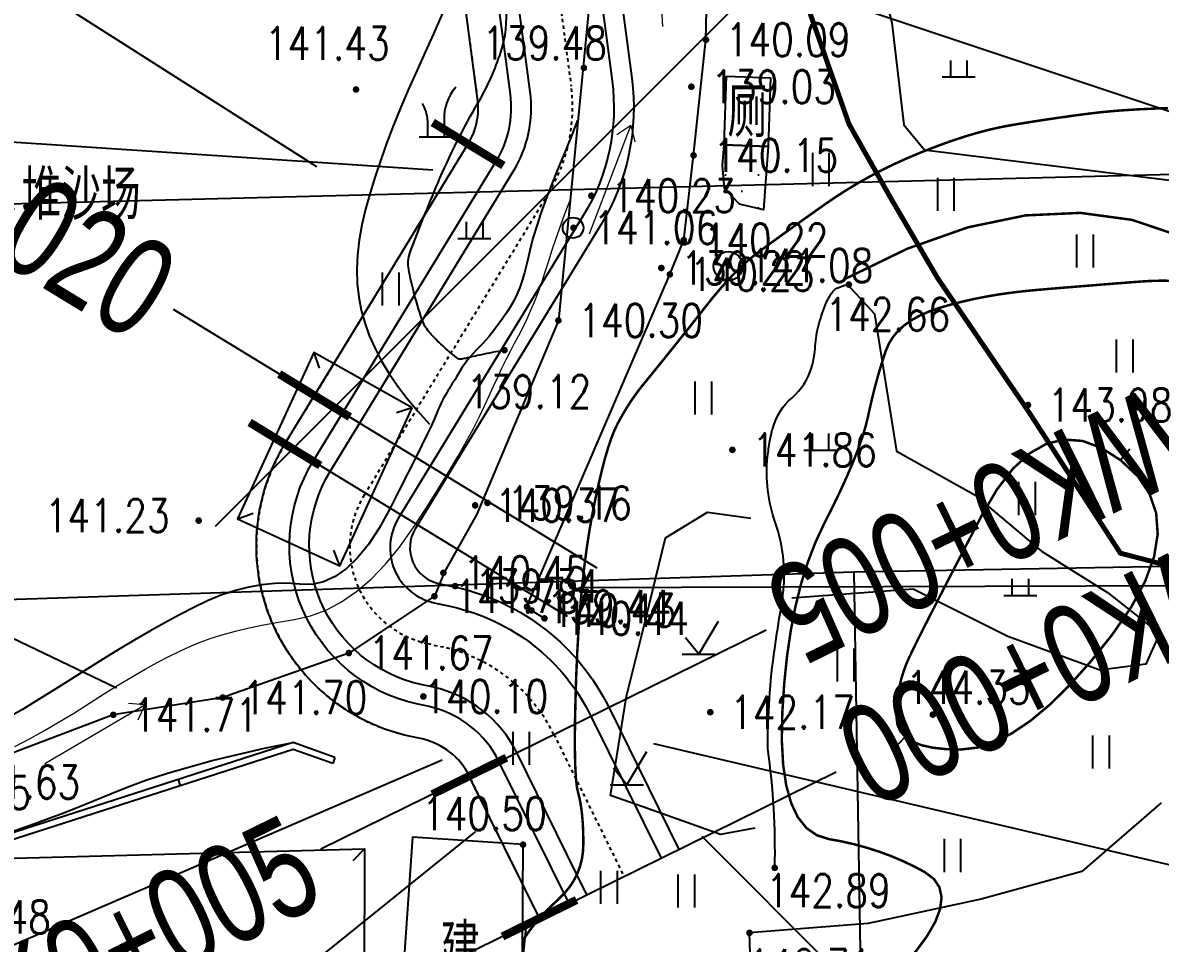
# Model space of a CAD drawing. Extents: x 529262 to 576451, y 2694391 to 2717535.
# Drawn here: x 566596.26 to 566630.64, y 2709390.83 to 2709418.67 of the extents above; entities that cross this region are included whole.
import ezdxf
from ezdxf.enums import TextEntityAlignment as Align
from ezdxf.xclip import XClip

# ---------------------------------------------------------------- set-up
doc = ezdxf.new("R2010")
doc.units = 0
doc.header["$XCLIPFRAME"] = 0
for name, pattern in [('CENTERX2', [101.6, 63.5, -12.7, 12.7, -12.7]), ('DASH', [0.35, 0.25, -0.1]), ('JIS_08_11', [12.8, 11, -0.6, 0.6, -0.6]), ('X3', [5, 4, -1])]:
    doc.linetypes.add(name, pattern=pattern)
for name, color, linetype in [('DGX', 8, 'Continuous'), ('DIM_COOR', 3, 'Continuous'), ('DLDW', 8, 'Continuous'), ('DLSS', 4, 'Continuous'), ('DMTZ', 8, 'Continuous'), ('GCD', 8, 'Continuous'), ('JMD', 8, 'Continuous'), ('PP-COM', 7, 'Continuous'), ('RD-中线', 40, 'Continuous'), ('RD-红线', 7, 'Continuous'), ('ROAD', 2, 'Continuous'), ('ROAD_DOTE', 1, 'CENTERX2'), ('ZBTZ', 8, 'Continuous'), ('ZJ', 7, 'Continuous'), ('总体标注', 7, 'Continuous'), ('桩号标注', 7, 'Continuous'), ('桩号标注_W', 7, 'Continuous'), ('道路中线', 90, 'Continuous')]:
    doc.layers.add(name, color=color, linetype=linetype)
doc.layers.add('SXSS', color=5, linetype='Continuous', lineweight=0)
doc.styles.add('HZ', font='rs.shx', dxfattribs={"width": 0.8, "bigfont": 'hztxt.shx'})
doc.styles.add('NCME', font='smsim.shx', dxfattribs={"width": 0.7, "bigfont": 'smfs.shx'})
doc.linetypes.add('10421', pattern='A,2,[150,AAA.SHX,S=0.5,R=0,X=0,Y=0.5],1e-11', length=2)
doc.linetypes.add('10422', pattern='A,0.75,[150,AAA.SHX,S=0.5,R=0,X=0,Y=0.5],1.5,[177,AAA.SHX,S=1,R=0,X=0,Y=0.4],0.75', length=3)
doc.linetypes.add('1161', pattern='A,0,[149,AAA.SHX,S=0.15,R=0,X=0,Y=0],-1.6', length=1.6)

# ---------------------------------------------------------------- blocks, each defined once
blk = doc.blocks.new('A$C19FD0107')
at = {"layer": 'RD-中线', "color": 8, "linetype": 'Continuous'}
blk.add_lwpolyline([(-3086.581, 14893.647), (-3108.229, 14899.635, 0.000046), (-3108.317, 14899.659), (-3236.522, 14935.098, 0.007364), (-3240.798, 14936.212), (-3481.528, 14995.181, 0.065736), (-3741.789, 15023.648), (-4056.288, 15016.622, -0.003768), (-4058.096, 15016.595), (-4121.61, 15016.134, 0.002785), (-4122.947, 15016.117), (-4376.617, 15011.447), (-4572.915, 15005.069)], format="xyb", dxfattribs=at)
at = {"layer": 'RD-中线', "color": 8, "linetype": 'Continuous', "flags": 128}
blk.add_lwpolyline([(-4376.617, 15011.447), (-4371.143, 14690.578)], dxfattribs=at)
for points in [[(-4490.734, 14139.438, 0), (-4490.29, 14139.417)], [(-3818.251, 14086.168, 0), (-3817.74, 14086.169)]]:
    blk.add_lwpolyline(points, format="xyb", dxfattribs=at)
at = {"layer": 'RD-红线', "color": 8, "linetype": 'Continuous', "flags": 128}
blk.add_lwpolyline([(-4139.401, 15027.816), (-4139.826, 15027.808), (-4344.8, 15024.035), (-4408.5, 15022.418), (-4537.848, 15018.215)], dxfattribs=at)
blk = doc.blocks.new('gc121')
at = {"color": 8}
for p, q in [((-0.5, -1), (-0.5, 1)), ((0.5, -1), (0.5, 1))]:
    blk.add_line(p, q, dxfattribs=at)
blk = doc.blocks.new('gc086')
at = {"color": 8}
for p, q in [((0, 0), (7, 0)), ((7, 0), (6.181, 0.574)), ((7, 0), (6.181, -0.574))]:
    blk.add_line(p, q, dxfattribs=at)
blk = doc.blocks.new('gc210')
at = {"color": 8}
for p, q in [((-0.5, 1), (-0.5, 0)), ((0.5, 1), (0.5, 0)), ((-1, 0), (1, 0))]:
    blk.add_line(p, q, dxfattribs=at)
for centre, radius, start, end in [((3.404, 1.106), 2.906, 139.33124, 182.08867), ((-2.938, 0.813), 2.446, 4.37429, 29.0242)]:
    blk.add_arc(centre, radius, start, end, dxfattribs=at)
blk = doc.blocks.new('gc119')
at = {"color": 8}
for p, q in [((-0.5, 1), (-0.5, 0)), ((0.5, 1), (0.5, 0)), ((-1, 0), (1, 0))]:
    blk.add_line(p, q, dxfattribs=at)
blk = doc.blocks.new('gc123')
at = {"color": 8}
for p, q in [((0, 0), (1.2, 2)), ((0, 0), (-0.8, 1)), ((-1, 0), (1, 0))]:
    blk.add_line(p, q, dxfattribs=at)
blk = doc.blocks.new('GC200')
at = {"linetype": 'Continuous', "const_width": 0.2, "flags": 128}
blk.add_lwpolyline([(-0.1, 0, 1), (0.1, 0, 1)], format="xyb", close=True, dxfattribs=at)

msp = doc.modelspace()

# ---------------------------------------------------------------- hatches: boundary and pattern name
at = {"layer": 'DLDW', "linetype": 'Continuous'}
h = msp.add_hatch(dxfattribs=at)
h.set_pattern_fill('1061', color=252, scale=0.5, style=0)
h.set_pattern_definition([(0, (114.99765, 2.56804), (0.5, 0.5), [0, -1]), (0, (115.49765, 3.06804), (0.5, 0.5), [0, -1])])
h.paths.add_polyline_path([(566618.79, 2709414.927), (566618.65, 2709413.008), (566617.923, 2709413.183), (566617.472, 2709413.657), (566617.414, 2709414.35), (566617.459, 2709414.971)])
at = {"layer": '总体标注'}
h = msp.add_hatch(dxfattribs=at)
h.set_pattern_fill('ANSI31', color=256, scale=25)
h.paths.add_polyline_path([(566616.784, 2709394.071), (566615.324, 2709396.872), (566613.106, 2709401.583), (566608.586, 2709402.584), (566619.164, 2709419.917), (566614.474, 2709420.049), (566616.522, 2709424.408), (566613.746, 2709426.435), (566616.64, 2709433.218), (566620.518, 2709435.603), (566630.82, 2709453.324), (566630.838, 2709458.936), (566635.913, 2709467.922), (566644.091, 2709486.873), (566647.184, 2709492.489), (566656.069, 2709509.841), (566661.049, 2709524.01), (566664.819, 2709532.158), (566666.738, 2709539.965), (566670.505, 2709543.161), (566666.623, 2709547.736), (566661.375, 2709543.284), (566659.131, 2709534.152), (566655.483, 2709526.27), (566650.543, 2709512.214), (566641.885, 2709495.304), (566638.696, 2709489.515), (566630.083, 2709470.816), (566624.843, 2709460.522), (566624.825, 2709454.95), (566616.089, 2709439.923), (566611.871, 2709437.329), (566606.355, 2709424.402), (566608.987, 2709422.481), (566605.148, 2709414.309), (566608.652, 2709414.21), (566599.09, 2709398.542), (566608.932, 2709396.362), (566609.947, 2709394.206), (566611.463, 2709391.298)])

# ---------------------------------------------------------------- linework, layer by layer
at = {"color": 8, "linetype": 'Continuous'}
for centre, radius in [((566612.893, 2709412.464), 0.312), ((566617.582, 2709411.305), 0.439)]:
    msp.add_circle(centre, radius, dxfattribs=at)
at = {"layer": 'DGX', "color": 252, "linetype": 'Continuous'}
for p, q in [((566629.463, 2709405.469, 144), (566629.723, 2709405.778, 144)), ((566622.907, 2709397.039, 144), (566622.626, 2709396.745, 144))]:
    msp.add_line(p, q, dxfattribs=at)
at = {"layer": 'DGX', "color": 252, "linetype": 'Continuous', "const_width": 0.075, "elevation": 141}
msp.add_lwpolyline([(566614.998, 2709407.704), (566615.263, 2709408.03), (566615.521, 2709408.348), (566615.771, 2709408.659), (566616.015, 2709408.962), (566616.25, 2709409.257), (566616.479, 2709409.545), (566616.7, 2709409.826), (566616.914, 2709410.099), (566617.122, 2709410.36), (566617.327, 2709410.603), (566617.527, 2709410.83), (566617.724, 2709411.04), (566617.916, 2709411.233), (566618.105, 2709411.408), (566618.29, 2709411.567), (566618.47, 2709411.708), (566618.659, 2709411.848), (566618.865, 2709411.999), (566619.091, 2709412.163), (566619.335, 2709412.339), (566619.598, 2709412.528), (566619.879, 2709412.729), (566620.179, 2709412.942), (566620.498, 2709413.168), (566620.83, 2709413.395), (566621.169, 2709413.613), (566621.516, 2709413.822), (566621.871, 2709414.021), (566622.234, 2709414.212), (566622.604, 2709414.393), (566622.981, 2709414.564), (566623.367, 2709414.727), (566623.75, 2709414.878), (566624.12, 2709415.016), (566624.477, 2709415.14), (566624.821, 2709415.25), (566625.153, 2709415.347), (566625.472, 2709415.43), (566625.777, 2709415.5), (566626.07, 2709415.556), (566626.359, 2709415.605), (566626.652, 2709415.653), (566626.948, 2709415.7), (566627.249, 2709415.746), (566627.554, 2709415.79), (566627.863, 2709415.834), (566628.176, 2709415.877), (566628.493, 2709415.918), (566628.825, 2709415.957), (566629.184, 2709415.992), (566629.569, 2709416.021), (566629.98, 2709416.047), (566630.417, 2709416.067), (566630.881, 2709416.083)], dxfattribs=at)
at = {"layer": 'DGX', "color": 252, "linetype": 'Continuous', "const_width": 0.075, "flags": 128}
for points in [[(566621.077, 2709410.9), (566622.999, 2709411.833), (566624.831, 2709412.479), (566626.574, 2709412.84), (566628.226, 2709412.916), (566629.788, 2709412.705), (566631.26, 2709412.209), (566632.643, 2709411.427), (566633.935, 2709410.36)], [(566623.22, 2709390.539), (566623.583, 2709391.029), (566623.84, 2709391.472), (566623.99, 2709391.868), (566624.033, 2709392.217), (566623.97, 2709392.519), (566623.8, 2709392.774), (566623.523, 2709392.982), (566623.19, 2709393.159), (566622.848, 2709393.322), (566622.498, 2709393.469), (566622.14, 2709393.601), (566621.774, 2709393.718), (566621.399, 2709393.821), (566621.017, 2709393.908), (566620.626, 2709393.98), (566620.259, 2709394.097), (566619.946, 2709394.317), (566619.688, 2709394.641), (566619.485, 2709395.069), (566619.337, 2709395.6), (566619.243, 2709396.235), (566619.203, 2709396.973), (566619.219, 2709397.815), (566619.276, 2709398.686), (566619.361, 2709399.512), (566619.476, 2709400.292), (566619.619, 2709401.027), (566619.791, 2709401.716), (566619.992, 2709402.36), (566620.222, 2709402.958), (566620.48, 2709403.511), (566620.739, 2709404.025), (566620.972, 2709404.508), (566621.178, 2709404.96), (566621.357, 2709405.381), (566621.51, 2709405.771), (566621.636, 2709406.129), (566621.735, 2709406.456), (566621.808, 2709406.752), (566621.868, 2709407.028), (566621.93, 2709407.297), (566621.995, 2709407.559), (566622.062, 2709407.813), (566622.131, 2709408.059), (566622.202, 2709408.298), (566622.275, 2709408.53), (566622.35, 2709408.754), (566622.442, 2709408.967), (566622.566, 2709409.165), (566622.721, 2709409.349), (566622.907, 2709409.517), (566623.124, 2709409.671), (566623.373, 2709409.809), (566623.654, 2709409.933), (566623.966, 2709410.042), (566624.299, 2709410.139), (566624.643, 2709410.228), (566624.998, 2709410.309), (566625.365, 2709410.381), (566625.742, 2709410.446), (566626.131, 2709410.501), (566626.531, 2709410.549), (566626.942, 2709410.588), (566627.354, 2709410.623), (566627.757, 2709410.657), (566628.152, 2709410.689), (566628.537, 2709410.72), (566628.913, 2709410.751), (566629.281, 2709410.78), (566629.64, 2709410.808), (566629.99, 2709410.835), (566630.326, 2709410.856), (566630.646, 2709410.865), (566630.949, 2709410.863)]]:
    msp.add_lwpolyline(points, dxfattribs=at)
at = {"layer": 'DGX', "color": 252, "linetype": 'Continuous', "const_width": 0.075}
msp.add_lwpolyline([(566611.363, 2709390.891), (566611.461, 2709391.045), (566611.571, 2709391.201), (566611.692, 2709391.359), (566611.824, 2709391.519), (566611.968, 2709391.68), (566612.123, 2709391.844), (566612.29, 2709392.009), (566612.468, 2709392.176), (566612.64, 2709392.349), (566612.79, 2709392.532), (566612.916, 2709392.726), (566613.02, 2709392.929), (566613.1, 2709393.142), (566613.158, 2709393.365), (566613.192, 2709393.599), (566613.204, 2709393.842), (566613.201, 2709394.083), (566613.194, 2709394.311), (566613.182, 2709394.525), (566613.164, 2709394.725), (566613.142, 2709394.911), (566613.114, 2709395.083), (566613.081, 2709395.242), (566613.044, 2709395.386), (566613.008, 2709395.562), (566612.98, 2709395.811), (566612.961, 2709396.135), (566612.95, 2709396.534), (566612.947, 2709397.007), (566612.952, 2709397.555), (566612.966, 2709398.178), (566612.987, 2709398.874), (566613.018, 2709399.594), (566613.057, 2709400.285), (566613.105, 2709400.948), (566613.163, 2709401.582), (566613.229, 2709402.187), (566613.304, 2709402.763), (566613.388, 2709403.311), (566613.481, 2709403.83), (566613.578, 2709404.313), (566613.675, 2709404.755), (566613.77, 2709405.155), (566613.864, 2709405.514), (566613.958, 2709405.831), (566614.051, 2709406.106), (566614.143, 2709406.339), (566614.234, 2709406.53), (566614.325, 2709406.698), (566614.417, 2709406.859), (566614.511, 2709407.015), (566614.606, 2709407.165), (566614.702, 2709407.309), (566614.799, 2709407.446), (566614.898, 2709407.578), (566614.998, 2709407.704)], dxfattribs=at)
at = {"layer": 'DGX', "color": 252, "linetype": 'Continuous', "const_width": 0.075, "flags": 128}
msp.add_lwpolyline([(566623.047, 2709399.46), (566622.959, 2709399.256), (566622.883, 2709399.047), (566622.818, 2709398.831), (566622.765, 2709398.61), (566622.724, 2709398.382), (566622.694, 2709398.149), (566622.676, 2709397.91), (566622.67, 2709397.666), (566622.7, 2709397.434), (566622.79, 2709397.233), (566622.941, 2709397.064), (566623.153, 2709396.926), (566623.426, 2709396.819), (566623.76, 2709396.744), (566624.154, 2709396.7), (566624.61, 2709396.688), (566625.106, 2709396.744), (566625.624, 2709396.909), (566626.163, 2709397.181), (566626.724, 2709397.56), (566627.307, 2709398.047), (566627.911, 2709398.642), (566628.537, 2709399.344), (566629.185, 2709400.154), (566629.765, 2709400.992), (566630.188, 2709401.779), (566630.456, 2709402.516), (566630.566, 2709403.201), (566630.52, 2709403.837), (566630.318, 2709404.421), (566629.96, 2709404.955), (566629.444, 2709405.438), (566628.86, 2709405.812), (566628.292, 2709406.02), (566627.742, 2709406.061), (566627.208, 2709405.935), (566626.692, 2709405.643), (566626.193, 2709405.184), (566625.711, 2709404.558), (566625.247, 2709403.766), (566624.813, 2709402.933), (566624.425, 2709402.184), (566624.082, 2709401.519), (566623.785, 2709400.939), (566623.532, 2709400.443), (566623.325, 2709400.031), (566623.164, 2709399.703)], close=True, dxfattribs=at)
at = {"layer": 'DIM_COOR', "color": 3}
for p, q in [((566605.148, 2709414.309), (566587.753, 2709425.381)), ((566619.164, 2709419.917), (566640.587, 2709412.753)), ((566608.652, 2709414.21), (566592.49, 2709415.278)), ((566599.09, 2709398.542), (566582.698, 2709406.407)), ((566613.106, 2709401.583), (566649.859, 2709401.703)), ((566615.324, 2709396.872), (566633.06, 2709392.697)), ((566608.932, 2709396.362), (566586.166, 2709386.554)), ((566609.947, 2709394.206), (566588.349, 2709376.819)), ((566616.784, 2709394.071), (566630.456, 2709380.379)), ((566611.463, 2709391.298), (566609.129, 2709368.164))]:
    msp.add_line(p, q, dxfattribs=at)
at = {"layer": 'DLDW', "color": 252, "linetype": 'Continuous', "flags": 128}
for points, elevation in [([(566617.528, 2709417.047), (566618.859, 2709417), (566618.79, 2709414.927), (566617.459, 2709414.971)], 140.299), ([(566618.79, 2709414.927), (566618.65, 2709413.008), (566617.923, 2709413.183), (566617.472, 2709413.657), (566617.414, 2709414.35), (566617.459, 2709414.971)], 140.278)]:
    msp.add_lwpolyline(points, close=True, dxfattribs=dict(at, elevation=elevation))
at = {"layer": 'DLSS', "color": 8, "linetype": 'X3', "const_width": 0.15, "flags": 128}
msp.add_lwpolyline([(566631.142, 2709402.181), (566629.437, 2709402.626), (566626.644, 2709406.935), (566623.911, 2709410.946), (566622.515, 2709413.33), (566621.236, 2709415.597), (566620.072, 2709418.911), (566619.603, 2709421.36)], dxfattribs=at)
at = {"layer": 'DMTZ', "linetype": '10422', "flags": 128}
for points in [[(566668.597, 2709547.876), (566667.649, 2709546.52), (566664.468, 2709541.377), (566660.01, 2709531.779), (566659.753, 2709530.857), (566652.866, 2709511.108), (566639.242, 2709484.265), (566635.018, 2709475.876), (566630.239, 2709465.501), (566629.123, 2709461.784), (566624.811, 2709449.241), (566617.624, 2709434.575), (566613.966, 2709425.223), (566612.451, 2709409.662), (566609.985, 2709403.802), (566609.009, 2709402.058), (566608.702, 2709401.323), (566606.115, 2709399.606), (566602.302, 2709398.26), (566598.994, 2709397.737), (566593.621, 2709395.701), (566592.141, 2709395.386), (566589.934, 2709394.954), (566589.028, 2709394.628)], [(566590.969, 2709392.684), (566591.178, 2709392.672), (566591.368, 2709392.662), (566591.539, 2709392.655), (566591.69, 2709392.649), (566591.822, 2709392.646), (566591.935, 2709392.644), (566592.029, 2709392.645), (566592.103, 2709392.648), (566592.168, 2709392.654), (566592.232, 2709392.664), (566592.296, 2709392.68), (566592.36, 2709392.7), (566592.423, 2709392.725), (566592.487, 2709392.754), (566592.55, 2709392.788), (566592.613, 2709392.826), (566592.675, 2709392.868), (566592.737, 2709392.911), (566592.798, 2709392.956), (566592.859, 2709393.002), (566592.92, 2709393.049), (566592.979, 2709393.098), (566593.039, 2709393.149), (566593.097, 2709393.201), (566593.18, 2709393.259), (566593.311, 2709393.327), (566593.491, 2709393.405), (566593.718, 2709393.494), (566593.994, 2709393.592), (566594.319, 2709393.701), (566594.692, 2709393.821), (566595.113, 2709393.95), (566595.562, 2709394.09), (566596.017, 2709394.239), (566596.479, 2709394.399), (566596.947, 2709394.568), (566597.423, 2709394.747), (566597.904, 2709394.935), (566598.392, 2709395.134), (566598.887, 2709395.342), (566599.41, 2709395.553), (566599.981, 2709395.76), (566600.601, 2709395.962), (566601.27, 2709396.159), (566601.987, 2709396.352), (566602.754, 2709396.541), (566603.569, 2709396.725), (566604.433, 2709396.905)]]:
    msp.add_lwpolyline(points, dxfattribs=at)
at = {"layer": 'DMTZ', "linetype": '10421', "flags": 128}
for points in [[(566596.559, 2709436.672), (566596.563, 2709436.683), (566596.768, 2709437.213), (566596.95, 2709437.662), (566597.11, 2709438.029), (566597.254, 2709438.342), (566597.388, 2709438.629), (566597.511, 2709438.89), (566597.624, 2709439.124), (566597.726, 2709439.332), (566597.818, 2709439.513), (566597.899, 2709439.668), (566597.97, 2709439.796), (566598.044, 2709439.904), (566598.134, 2709439.999), (566598.241, 2709440.081), (566598.363, 2709440.149), (566598.502, 2709440.203), (566598.658, 2709440.244), (566598.829, 2709440.272), (566599.017, 2709440.286), (566599.222, 2709440.28), (566599.442, 2709440.247), (566599.68, 2709440.188), (566599.933, 2709440.102), (566600.204, 2709439.989), (566600.491, 2709439.849), (566600.794, 2709439.683), (566601.114, 2709439.49), (566601.444, 2709439.277), (566601.778, 2709439.053), (566602.115, 2709438.817), (566602.457, 2709438.569), (566602.803, 2709438.31), (566603.153, 2709438.039), (566603.506, 2709437.755), (566603.864, 2709437.461), (566604.213, 2709437.168), (566604.541, 2709436.893), (566604.849, 2709436.634), (566605.136, 2709436.392), (566605.402, 2709436.167), (566605.647, 2709435.959), (566605.871, 2709435.768), (566606.075, 2709435.593), (566606.267, 2709435.422), (566606.458, 2709435.24), (566606.647, 2709435.047), (566606.834, 2709434.843), (566607.02, 2709434.629), (566607.204, 2709434.405), (566607.386, 2709434.169), (566607.567, 2709433.923), (566607.742, 2709433.664), (566607.909, 2709433.391), (566608.067, 2709433.102), (566608.216, 2709432.798), (566608.357, 2709432.48), (566608.489, 2709432.147), (566608.612, 2709431.798), (566608.727, 2709431.435), (566608.843, 2709431.059), (566608.971, 2709430.672), (566609.11, 2709430.275), (566609.261, 2709429.866), (566609.424, 2709429.447), (566609.598, 2709429.016), (566609.784, 2709428.575), (566609.982, 2709428.123), (566610.175, 2709427.685), (566610.347, 2709427.287), (566610.497, 2709426.929), (566610.627, 2709426.611), (566610.735, 2709426.332), (566610.822, 2709426.093), (566610.888, 2709425.894), (566610.933, 2709425.735), (566610.963, 2709425.593), (566610.985, 2709425.444), (566610.999, 2709425.289), (566611.006, 2709425.128), (566611.004, 2709424.96), (566610.995, 2709424.786), (566610.978, 2709424.606), (566610.953, 2709424.42), (566610.913, 2709424.209), (566610.851, 2709423.957), (566610.768, 2709423.663), (566610.662, 2709423.327), (566610.535, 2709422.949), (566610.386, 2709422.529), (566610.215, 2709422.068), (566610.022, 2709421.564), (566609.815, 2709421.037), (566609.601, 2709420.506), (566609.38, 2709419.969), (566609.152, 2709419.428), (566608.917, 2709418.882), (566608.675, 2709418.331), (566608.426, 2709417.775), (566608.17, 2709417.214), (566607.919, 2709416.656), (566607.684, 2709416.108), (566607.466, 2709415.57), (566607.264, 2709415.041), (566607.079, 2709414.523), (566606.91, 2709414.015), (566606.758, 2709413.517), (566606.622, 2709413.029), (566606.509, 2709412.553), (566606.428, 2709412.09), (566606.378, 2709411.64), (566606.359, 2709411.203), (566606.371, 2709410.78), (566606.414, 2709410.369), (566606.489, 2709409.972), (566606.594, 2709409.588), (566606.731, 2709409.21), (566606.898, 2709408.83), (566607.097, 2709408.45), (566607.326, 2709408.068), (566607.586, 2709407.685), (566607.877, 2709407.301), (566608.199, 2709406.916), (566608.552, 2709406.529)], [(566613.024, 2709415.724), (566612.868, 2709415.295), (566612.654, 2709414.768), (566612.437, 2709414.25), (566612.243, 2709413.767), (566612.07, 2709413.319), (566611.92, 2709412.905), (566611.793, 2709412.526), (566611.687, 2709412.182), (566611.604, 2709411.872), (566611.543, 2709411.597), (566611.49, 2709411.345), (566611.428, 2709411.104), (566611.358, 2709410.875), (566611.28, 2709410.656), (566611.193, 2709410.449), (566611.098, 2709410.253), (566610.996, 2709410.068), (566610.884, 2709409.895), (566610.771, 2709409.732), (566610.659, 2709409.578), (566610.551, 2709409.433), (566610.445, 2709409.297), (566610.342, 2709409.171), (566610.241, 2709409.054), (566610.143, 2709408.946), (566610.048, 2709408.848), (566609.957, 2709408.755), (566609.871, 2709408.662), (566609.791, 2709408.571), (566609.716, 2709408.48), (566609.647, 2709408.391), (566609.583, 2709408.302), (566609.524, 2709408.214), (566609.471, 2709408.127), (566609.421, 2709408.042), (566609.372, 2709407.96), (566609.324, 2709407.881), (566609.278, 2709407.805), (566609.233, 2709407.732), (566609.189, 2709407.662), (566609.146, 2709407.595), (566609.105, 2709407.531), (566609.064, 2709407.465), (566609.022, 2709407.393), (566608.98, 2709407.316), (566608.938, 2709407.232), (566608.896, 2709407.143), (566608.853, 2709407.047), (566608.81, 2709406.945), (566608.766, 2709406.837), (566608.705, 2709406.695), (566608.611, 2709406.491), (566608.484, 2709406.224), (566608.323, 2709405.894), (566608.129, 2709405.501), (566607.902, 2709405.047), (566607.641, 2709404.529), (566607.347, 2709403.949), (566607.032, 2709403.379), (566606.71, 2709402.891), (566606.381, 2709402.485), (566606.045, 2709402.161), (566605.701, 2709401.919), (566605.351, 2709401.759), (566604.993, 2709401.681), (566604.628, 2709401.686), (566604.256, 2709401.715), (566603.876, 2709401.71), (566603.488, 2709401.673), (566603.092, 2709401.602), (566602.689, 2709401.498), (566602.278, 2709401.361), (566601.859, 2709401.19), (566601.433, 2709400.987), (566600.998, 2709400.76), (566600.555, 2709400.521), (566600.104, 2709400.268), (566599.644, 2709400.004), (566599.177, 2709399.726), (566598.7, 2709399.435), (566598.216, 2709399.132), (566597.723, 2709398.816), (566597.228, 2709398.5), (566596.738, 2709398.196), (566596.251, 2709397.903), (566595.77, 2709397.623), (566595.292, 2709397.354), (566594.819, 2709397.098), (566594.351, 2709396.854), (566593.886, 2709396.621), (566593.443, 2709396.405), (566593.036, 2709396.208), (566592.667, 2709396.031), (566592.335, 2709395.875), (566592.039, 2709395.738), (566591.781, 2709395.621), (566591.561, 2709395.525), (566591.377, 2709395.448), (566591.208, 2709395.367), (566591.032, 2709395.258), (566590.849, 2709395.121), (566590.658, 2709394.955), (566590.46, 2709394.762), (566590.255, 2709394.54), (566590.042, 2709394.291), (566589.823, 2709394.013)], [(566618.944, 2709365.782), (566618.592, 2709371.34), (566619.928, 2709379.413), (566618.577, 2709380.079), (566618.225, 2709391.145)]]:
    msp.add_lwpolyline(points, dxfattribs=at)
at = {"layer": 'DMTZ', "linetype": '10422', "elevation": 24.551, "flags": 128}
msp.add_lwpolyline([(566612.028, 2709400.653), (566611.636, 2709400.893), (566611.5, 2709401.008), (566615.819, 2709411.054), (566616.239, 2709412.093), (566616.535, 2709414.654), (566616.91, 2709418.151), (566616.973, 2709421.237), (566616.622, 2709424.204)], dxfattribs=at)
at = {"layer": 'DMTZ', "linetype": '10421', "flags": 128}
msp.add_lwpolyline([(566618.991, 2709393.11, 0.042397), (566618.777, 2709396.705, -0.035046), (566618.988, 2709399.74, -0.008004), (566619.179, 2709400.955, 0.017795), (566619.254, 2709401.503, 0.110552), (566619.01, 2709403.537, -0.112213), (566618.775, 2709405.543, -0.017137), (566618.844, 2709406.025, -0.021847), (566618.927, 2709406.398, -0.151468), (566619.512, 2709407.324, 0.149592), (566620.108, 2709408.258, 0.05144), (566620.213, 2709408.883, -0.049198), (566620.321, 2709409.536, -0.034784), (566620.547, 2709410.195, -0.060943), (566620.746, 2709410.54, -0.122884), (566620.869, 2709410.64, -0.055878), (566621.194, 2709410.75)], format="xyb", dxfattribs=at)
at = {"layer": 'JMD', "linetype": 'Continuous'}
for p, q in [((566605.061, 2709408.694), (566605.215, 2709408.218)), ((566608.034, 2709407.022), (566607.559, 2709406.868)), ((566602.75, 2709403.663), (566603.219, 2709403.836)), ((566605.839, 2709402.243), (566605.665, 2709402.712)), ((566605.695, 2709396.449), (566605.628, 2709396.261)), ((566600.951, 2709395.784), (566601.012, 2709395.593)), ((566606.585, 2709393.681), (566606.236, 2709393.323))]:
    msp.add_line(p, q, dxfattribs=at)
at = {"layer": 'JMD', "linetype": 'Continuous', "flags": 128}
for points, elevation in [([(566608.034, 2709407.022), (566605.061, 2709408.694), (566602.75, 2709403.663), (566605.839, 2709402.243)], -856.668), ([(566611.38, 2709393.811), (566608.036, 2709394.042), (566607.597, 2709387.677), (566611.344, 2709387.462)], 140.499)]:
    msp.add_lwpolyline(points, close=True, dxfattribs=dict(at, elevation=elevation))
at = {"layer": 'JMD', "linetype": 'Continuous', "elevation": 140.041, "flags": 128}
for points in [[(566605.695, 2709396.449), (566604.433, 2709396.905), (566593.346, 2709393.335)], [(566605.628, 2709396.261), (566604.429, 2709396.693), (566594.056, 2709393.354)]]:
    msp.add_lwpolyline(points, dxfattribs=at)
at = {"layer": 'JMD', "linetype": 'Continuous', "flags": 128}
msp.add_lwpolyline([(566592.848, 2709386.865), (566593.346, 2709393.335), (566606.585, 2709393.681), (566606.573, 2709385.65)], close=True, dxfattribs=at)
at = {"layer": 'ROAD', "color": 5, "linetype": 'DASH', "ltscale": 0.005}
msp.add_lwpolyline([(566611.878, 2709391.586), (566609.757, 2709395.886, 0.227482), (566608.328, 2709397.008), (566607.943, 2709397.093, -0.514525), (566604.183, 2709405.927), (566609.719, 2709414.999, 0.171602), (566610.009, 2709416.369), (566608.74, 2709425.938, -0.134582), (566609.298, 2709430.024), (566611.906, 2709436.137, -0.155266), (566613.054, 2709437.47), (566616.223, 2709439.418, 0.123834), (566616.597, 2709439.802), (566625.042, 2709454.328, 0.131597), (566625.327, 2709455.377), (566625.34, 2709459.634, -0.114877), (566625.643, 2709460.914), (566650.844, 2709511.689, 0.021827), (566651.165, 2709512.415), (566659.485, 2709533.649, 0.033109), (566659.649, 2709534.166), (566661.366, 2709541.152, -0.15784), (566663.279, 2709544.243), (566666.947, 2709547.355)], format="xyb", dxfattribs=at)
at = {"layer": 'ROAD', "color": 7}
for points in [[(566612.775, 2709392.028), (566610.654, 2709396.329, 0.227482), (566608.544, 2709397.984), (566608.16, 2709398.069, -0.514525), (566605.036, 2709405.406), (566610.573, 2709414.478, 0.171602), (566611, 2709416.501), (566609.731, 2709426.069, -0.134582), (566610.217, 2709429.632), (566612.826, 2709435.745, -0.155266), (566613.578, 2709436.618), (566616.747, 2709438.566, 0.123834), (566617.462, 2709439.3), (566625.907, 2709453.826, 0.131597), (566626.327, 2709455.374), (566626.34, 2709459.631, -0.114877), (566626.538, 2709460.469), (566651.739, 2709511.244, 0.021827), (566652.096, 2709512.05), (566660.416, 2709533.285, 0.033109), (566660.62, 2709533.928), (566662.337, 2709540.913, -0.15784), (566663.925, 2709543.48), (566667.594, 2709546.592)], [(566613.313, 2709392.293), (566611.192, 2709396.594, 0.227482), (566608.674, 2709398.57), (566608.289, 2709398.655, -0.514525), (566605.549, 2709405.094), (566611.085, 2709414.166, 0.171602), (566611.595, 2709416.579), (566610.326, 2709426.148, -0.134582), (566610.769, 2709429.396), (566613.378, 2709435.509, -0.155266), (566613.892, 2709436.107), (566617.061, 2709438.055, 0.123834), (566617.981, 2709438.998), (566626.425, 2709453.524, 0.131597), (566626.927, 2709455.372), (566626.94, 2709459.629, -0.114877), (566627.076, 2709460.203), (566652.277, 2709510.977, 0.021827), (566652.655, 2709511.831), (566660.975, 2709533.066, 0.033109), (566661.203, 2709533.785), (566662.92, 2709540.77, -0.15784), (566664.314, 2709543.023), (566667.982, 2709546.135)], [(566669.599, 2709544.229), (566666.4, 2709541.514, 0.15784), (566665.201, 2709539.576), (566663.569, 2709532.937, -0.033109), (566663.397, 2709532.395), (566654.842, 2709510.561, -0.021827), (566654.687, 2709510.21), (566629.719, 2709459.905, 0.114877), (566629.437, 2709458.713), (566629.427, 2709455.364, -0.131597), (566628.587, 2709452.268), (566619.649, 2709436.894, -0.123834), (566619.206, 2709436.44), (566616.53, 2709434.794, 0.155266), (566615.065, 2709433.094), (566613.069, 2709428.415, 0.134582), (566612.804, 2709426.477), (566614.073, 2709416.908, -0.171602), (566613.219, 2709412.863), (566607.61, 2709403.672, 0.514525), (566608.693, 2709401.126), (566609.214, 2709401.011, -0.227482), (566613.434, 2709397.7), (566615.555, 2709393.399)], [(566669.987, 2709543.771), (566666.788, 2709541.057, 0.15784), (566665.783, 2709539.433), (566664.151, 2709532.794, -0.033109), (566663.955, 2709532.176), (566655.401, 2709510.342, -0.021827), (566655.224, 2709509.943), (566630.256, 2709459.638, 0.114877), (566630.037, 2709458.711), (566630.027, 2709455.362, -0.131597), (566629.105, 2709451.966), (566620.168, 2709436.592, -0.123834), (566619.52, 2709435.929), (566616.844, 2709434.283, 0.155266), (566615.617, 2709432.859), (566613.621, 2709428.18, 0.134582), (566613.399, 2709426.556), (566614.668, 2709416.987, -0.171602), (566613.731, 2709412.551), (566608.122, 2709403.359, 0.514525), (566608.823, 2709401.712), (566609.344, 2709401.597, -0.227482), (566613.972, 2709397.965), (566616.093, 2709393.664)]]:
    msp.add_lwpolyline(points, format="xyb", dxfattribs=at)
at = {"layer": 'ROAD_DOTE', "color": 6, "linetype": 'JIS_08_11', "ltscale": 0.001}
msp.add_lwpolyline([(566668.791, 2709545.182), (566665.604, 2709542.478, 0.15784), (566663.983, 2709539.859), (566662.386, 2709533.361, -0.033109), (566662.186, 2709532.73), (566653.628, 2709510.889), (566628.397, 2709460.054, 0.114877), (566628.189, 2709459.171), (566628.177, 2709455.368, -0.131597), (566627.506, 2709452.896), (566618.562, 2709437.511), (566615.076, 2709435.367, 0.155266), (566614.284, 2709434.448), (566611.919, 2709428.906, 0.134582), (566611.565, 2709426.313), (566612.834, 2709416.744, -0.171602), (566612.152, 2709413.514), (566606.579, 2709404.383, 0.514525), (566608.491, 2709399.891), (566608.944, 2709399.791, -0.227482), (566612.313, 2709397.147), (566614.434, 2709392.846)], format="xyb", dxfattribs=at)
at = {"layer": 'SXSS', "color": 8, "linetype": 'Continuous'}
msp.add_lwpolyline([(566596.015, 2709396.784), (566596.461, 2709397.016), (566596.91, 2709397.263), (566597.362, 2709397.525), (566597.817, 2709397.801), (566598.276, 2709398.091), (566598.727, 2709398.379), (566599.156, 2709398.646), (566599.566, 2709398.891), (566599.955, 2709399.116), (566600.324, 2709399.32), (566600.673, 2709399.502), (566601.001, 2709399.664), (566601.308, 2709399.805), (566601.618, 2709399.932), (566601.952, 2709400.052), (566602.311, 2709400.164), (566602.693, 2709400.27), (566603.101, 2709400.369), (566603.532, 2709400.46), (566603.988, 2709400.544), (566604.468, 2709400.622), (566604.954, 2709400.73), (566605.43, 2709400.906), (566605.896, 2709401.15), (566606.35, 2709401.462), (566606.794, 2709401.842), (566607.227, 2709402.291), (566607.65, 2709402.807), (566608.061, 2709403.392), (566608.45, 2709403.991), (566608.805, 2709404.551), (566609.126, 2709405.072), (566609.413, 2709405.553), (566609.666, 2709405.994), (566609.885, 2709406.397), (566610.069, 2709406.759), (566610.22, 2709407.083), (566610.353, 2709407.382), (566610.484, 2709407.671), (566610.615, 2709407.951), (566610.744, 2709408.221), (566610.872, 2709408.482), (566610.999, 2709408.733), (566611.124, 2709408.975), (566611.249, 2709409.206), (566611.371, 2709409.44), (566611.491, 2709409.688), (566611.609, 2709409.949), (566611.724, 2709410.224), (566611.837, 2709410.513), (566611.947, 2709410.815), (566612.054, 2709411.131), (566612.159, 2709411.461), (566612.264, 2709411.794), (566612.372, 2709412.119), (566612.481, 2709412.436), (566612.592, 2709412.745), (566612.706, 2709413.047), (566612.822, 2709413.34)], dxfattribs=at)
at = {"layer": 'ZBTZ', "linetype": '1161', "elevation": 139.12, "flags": 128}
msp.add_lwpolyline([(566610.82, 2709408.765, 0.001768), (566610.45, 2709408.692, 0.002005), (566610.124, 2709408.625, 0.005913), (566609.639, 2709408.517, -0.019495), (566609.491, 2709408.488, -0.200222), (566609.421, 2709408.506, -0.025242), (566608.997, 2709408.855, -0.017333), (566608.608, 2709409.234, -0.042179), (566608.468, 2709409.408, -0.064838), (566608.331, 2709409.682, -0.021403), (566608.065, 2709410.566, -0.019167), (566607.927, 2709411.208, -0.052549), (566607.911, 2709411.448, -0.081076), (566607.967, 2709411.726, -0.010185), (566608.802, 2709413.808, -0.031469), (566610.04, 2709416.279, 0.053141), (566610.71, 2709417.776, 0.101055), (566610.869, 2709419.17, -0.094471), (566611.019, 2709420.661, -0.006404), (566611.278, 2709421.491, -0.004288), (566611.69, 2709422.722, -0.199365), (566611.828, 2709423.094, -0.005673), (566613.981, 2709423.862)], format="xyb", dxfattribs=at)
at = {"layer": 'ZBTZ', "linetype": '1161', "flags": 128}
for points in [[(566622.335, 2709420.617), (566622.3, 2709419.563), (566622.525, 2709418.665), (566622.893, 2709415.576), (566623.513, 2709414.824), (566631.744, 2709413.807), (566639.975, 2709413.631), (566650.728, 2709414.498), (566660.4, 2709413.676), (566665.334, 2709413.715), (566666.36, 2709413.733)], [(566614.998, 2709400.274), (566615.692, 2709403.092), (566616.958, 2709403.861), (566618.262, 2709403.689)], [(566614.998, 2709394.951), (566614.026, 2709395.297), (566614.511, 2709398.297), (566614.998, 2709400.274)], [(566630.666, 2709395.078), (566628.275, 2709393.002), (566625.227, 2709392.162), (566621.81, 2709391.427), (566618.225, 2709391.145)], [(566618.387, 2709394.309), (566617.345, 2709394.114), (566614.998, 2709394.951)]]:
    msp.add_lwpolyline(points, dxfattribs=at)
at = {"layer": 'ZBTZ', "linetype": '1161', "elevation": 142.885, "flags": 128}
msp.add_lwpolyline([(566621.194, 2709410.75), (566622.01, 2709409.863), (566622.675, 2709405.706), (566625.023, 2709404.399), (566627.058, 2709402.689), (566629.047, 2709401.441), (566630.62, 2709400.193), (566630.204, 2709399.269), (566628.816, 2709399.084), (566626.04, 2709400.101), (566623.172, 2709401.534), (566619.504, 2709401.261)], dxfattribs=at)
at = {"layer": '桩号标注'}
for p, q in [((566605.078, 2709407.393), (566600.81, 2709409.998)), ((566609.757, 2709395.886), (566605.273, 2709393.675)), ((566611.878, 2709391.586), (566607.394, 2709389.374))]:
    msp.add_line(p, q, dxfattribs=at)
at = {"layer": '桩号标注', "const_width": 0.25}
for points in [[(566604.011, 2709408.044), (566606.145, 2709406.742)], [(566608.636, 2709395.334), (566610.878, 2709396.439)], [(566610.757, 2709391.033), (566612.999, 2709392.138)]]:
    msp.add_lwpolyline(points, dxfattribs=at)
at = {"layer": '桩号标注_W'}
for p, q in [((566605.078, 2709407.393), (566613.613, 2709402.184)), ((566604.183, 2709405.927), (566612.719, 2709400.718)), ((566609.757, 2709395.886), (566618.726, 2709400.309)), ((566611.878, 2709391.586), (566620.847, 2709396.009))]:
    msp.add_line(p, q, dxfattribs=at)
at = {"layer": '桩号标注_W', "const_width": 0.25}
for points in [[(566608.652, 2709415.65), (566610.786, 2709414.348)], [(566604.011, 2709408.044), (566606.145, 2709406.742)], [(566603.116, 2709406.578), (566605.25, 2709405.276)], [(566608.636, 2709395.334), (566610.878, 2709396.439)], [(566610.757, 2709391.033), (566612.999, 2709392.138)]]:
    msp.add_lwpolyline(points, dxfattribs=at)
at = {"layer": '道路中线'}
msp.add_lwpolyline([(566611.878, 2709391.586), (566609.757, 2709395.886, 0.227482), (566608.328, 2709397.008), (566607.943, 2709397.093, -0.514525), (566604.183, 2709405.927), (566609.719, 2709414.999, 0.085178), (566609.982, 2709415.659, 0.085178), (566610.009, 2709416.369), (566608.74, 2709425.938, -0.134582), (566609.298, 2709430.024), (566611.906, 2709436.137, -0.155266), (566613.054, 2709437.47), (566616.223, 2709439.418, 0.061681), (566616.434, 2709439.587, 0.061681), (566616.597, 2709439.802), (566625.042, 2709454.328, 0.131597), (566625.327, 2709455.377), (566625.34, 2709459.634, -0.078756)], format="xyb", dxfattribs=at)

# ---------------------------------------------------------------- block references
at = {"layer": 'GCD', "linetype": 'Continuous'}
ref = msp.add_blockref('GC200', (566606.334, 2709416.647, 141.429), dxfattribs=dict(at, xscale=0.5, yscale=0.5, zscale=0.5))
ref.add_attrib('height', '141.43', dxfattribs={"linetype": 'Continuous', "height": 1, "style": 'HZ', "width": 0.8}).set_placement((566603.578, 2709418.039, 141.429), align=Align.MIDDLE_LEFT)
ref = msp.add_blockref('GC200', (566613.219, 2709417.301, 139.483), dxfattribs=dict(at, xscale=0.5, yscale=0.5, zscale=0.5))
ref.add_attrib('height', '139.48', dxfattribs={"linetype": 'Continuous', "height": 1, "style": 'HZ', "width": 0.8}).set_placement((566610.149, 2709418.05, 139.483), align=Align.MIDDLE_LEFT)
ref = msp.add_blockref('GC200', (566616.91, 2709418.151, 140.093), dxfattribs=dict(at, xscale=0.5, yscale=0.5, zscale=0.5))
ref.add_attrib('height', '140.09', dxfattribs={"linetype": 'Continuous', "height": 1, "style": 'HZ', "width": 0.8}).set_placement((566617.51, 2709418.151, 140.093), align=Align.MIDDLE_LEFT)
ref = msp.add_blockref('GC200', (566616.47, 2709416.731, 139.03), dxfattribs=dict(at, xscale=0.5, yscale=0.5, zscale=0.5))
ref.add_attrib('height', '139.03', dxfattribs={"linetype": 'Continuous', "height": 1, "style": 'HZ', "width": 0.8}).set_placement((566617.07, 2709416.731, 139.03), align=Align.MIDDLE_LEFT)
ref = msp.add_blockref('GC200', (566616.535, 2709414.654, 140.153), dxfattribs=dict(at, xscale=0.5, yscale=0.5, zscale=0.5))
ref.add_attrib('height', '140.15', dxfattribs={"linetype": 'Continuous', "height": 1, "style": 'HZ', "width": 0.8}).set_placement((566617.135, 2709414.654, 140.153), align=Align.MIDDLE_LEFT)
ref = msp.add_blockref('GC200', (566613.447, 2709413.434, 140.234), dxfattribs=dict(at, xscale=0.5, yscale=0.5, zscale=0.5))
ref.add_attrib('height', '140.23', dxfattribs={"linetype": 'Continuous', "height": 1, "style": 'HZ', "width": 0.8}).set_placement((566614.047, 2709413.434, 140.234), align=Align.MIDDLE_LEFT)
ref = msp.add_blockref('GC200', (566612.908, 2709412.465, 141.06), dxfattribs=dict(at, xscale=0.5, yscale=0.5, zscale=0.5))
ref.add_attrib('height', '141.06', dxfattribs={"linetype": 'Continuous', "height": 1, "style": 'HZ', "width": 0.8}).set_placement((566613.508, 2709412.465, 141.06), align=Align.MIDDLE_LEFT)
ref = msp.add_blockref('GC200', (566616.239, 2709412.093, 140.224), dxfattribs=dict(at, xscale=0.5, yscale=0.5, zscale=0.5))
ref.add_attrib('height', '140.22', dxfattribs={"linetype": 'Continuous', "height": 1, "style": 'HZ', "width": 0.8}).set_placement((566616.839, 2709412.093, 140.224), align=Align.MIDDLE_LEFT)
ref = msp.add_blockref('GC200', (566615.561, 2709411.251, 139.221), dxfattribs=dict(at, xscale=0.5, yscale=0.5, zscale=0.5))
ref.add_attrib('height', '139.22', dxfattribs={"linetype": 'Continuous', "height": 1, "style": 'HZ', "width": 0.8}).set_placement((566616.161, 2709411.251, 139.221), align=Align.MIDDLE_LEFT)
ref = msp.add_blockref('GC200', (566615.819, 2709411.054, 140.227), dxfattribs=dict(at, xscale=0.5, yscale=0.5, zscale=0.5))
ref.add_attrib('height', '140.23', dxfattribs={"linetype": 'Continuous', "height": 1, "style": 'HZ', "width": 0.8}).set_placement((566616.419, 2709411.054, 140.227), align=Align.MIDDLE_LEFT)
ref = msp.add_blockref('GC200', (566617.599, 2709411.325, 141.076), dxfattribs=dict(at, xscale=0.5, yscale=0.5, zscale=0.5))
ref.add_attrib('height', '141.08', dxfattribs={"linetype": 'Continuous', "height": 1, "style": 'HZ', "width": 0.8}).set_placement((566618.199, 2709411.325, 141.076), align=Align.MIDDLE_LEFT)
ref = msp.add_blockref('GC200', (566621.231, 2709410.747, 142.66), dxfattribs=dict(at, xscale=0.5, yscale=0.5, zscale=0.5))
ref.add_attrib('height', '142.66', dxfattribs={"linetype": 'Continuous', "height": 1, "style": 'HZ', "width": 0.8}).set_placement((566620.523, 2709409.844, 142.66), align=Align.MIDDLE_LEFT)
ref = msp.add_blockref('GC200', (566612.451, 2709409.662, 140.3), dxfattribs=dict(at, xscale=0.5, yscale=0.5, zscale=0.5))
ref.add_attrib('height', '140.30', dxfattribs={"linetype": 'Continuous', "height": 1, "style": 'HZ', "width": 0.8}).set_placement((566613.051, 2709409.662, 140.3), align=Align.MIDDLE_LEFT)
ref = msp.add_blockref('GC200', (566610.82, 2709408.765, 139.12), dxfattribs=dict(at, xscale=0.5, yscale=0.5, zscale=0.5))
ref.add_attrib('height', '139.12', dxfattribs={"linetype": 'Continuous', "height": 1, "style": 'HZ', "width": 0.8}).set_placement((566609.673, 2709407.51, 139.12), align=Align.MIDDLE_LEFT)
ref = msp.add_blockref('GC200', (566626.643, 2709407.104, 143.983), dxfattribs=dict(at, xscale=0.5, yscale=0.5, zscale=0.5))
ref.add_attrib('height', '143.98', dxfattribs={"linetype": 'Continuous', "height": 1, "style": 'HZ', "width": 0.8}).set_placement((566627.243, 2709407.104, 143.983), align=Align.MIDDLE_LEFT)
ref = msp.add_blockref('GC200', (566617.708, 2709405.749, 141.86), dxfattribs=dict(at, xscale=0.5, yscale=0.5, zscale=0.5))
ref.add_attrib('height', '141.86', dxfattribs={"linetype": 'Continuous', "height": 1, "style": 'HZ', "width": 0.8}).set_placement((566618.308, 2709405.749, 141.86), align=Align.MIDDLE_LEFT)
ref = msp.add_blockref('GC200', (566610.305, 2709404.146, 139.16), dxfattribs=dict(at, xscale=0.5, yscale=0.5, zscale=0.5))
ref.add_attrib('height', '139.16', dxfattribs={"linetype": 'Continuous', "height": 1, "style": 'HZ', "width": 0.8}).set_placement((566610.905, 2709404.146, 139.16), align=Align.MIDDLE_LEFT)
ref = msp.add_blockref('GC200', (566609.933, 2709404.071, 140.367), dxfattribs=dict(at, xscale=0.5, yscale=0.5, zscale=0.5))
ref.add_attrib('height', '140.37', dxfattribs={"linetype": 'Continuous', "height": 1, "style": 'HZ', "width": 0.8}).set_placement((566610.533, 2709404.071, 140.367), align=Align.MIDDLE_LEFT)
ref = msp.add_blockref('GC200', (566601.576, 2709403.611, 141.232), dxfattribs=dict(at, xscale=0.5, yscale=0.5, zscale=0.5))
ref.add_attrib('height', '141.23', dxfattribs={"linetype": 'Continuous', "height": 1, "style": 'HZ', "width": 0.8}).set_placement((566596.926, 2709403.761, 141.232), align=Align.MIDDLE_LEFT)
ref = msp.add_blockref('GC200', (566608.973, 2709402.032, 140.445), dxfattribs=dict(at, xscale=0.5, yscale=0.5, zscale=0.5))
ref.add_attrib('height', '140.45', dxfattribs={"linetype": 'Continuous', "height": 1, "style": 'HZ', "width": 0.8}).set_placement((566609.573, 2709402.032, 140.445), align=Align.MIDDLE_LEFT)
ref = msp.add_blockref('GC200', (566609.328, 2709401.629, 139.343), dxfattribs=dict(at, xscale=0.5, yscale=0.5, zscale=0.5))
ref.add_attrib('height', '139.34', dxfattribs={"linetype": 'Continuous', "height": 1, "style": 'HZ', "width": 0.8}).set_placement((566609.928, 2709401.629, 139.343), align=Align.MIDDLE_LEFT)
ref = msp.add_blockref('GC200', (566608.702, 2709401.323, 141.775), dxfattribs=dict(at, xscale=0.5, yscale=0.5, zscale=0.5))
ref.add_attrib('height', '141.78', dxfattribs={"linetype": 'Continuous', "height": 1, "style": 'HZ', "width": 0.8}).set_placement((566609.302, 2709401.323, 141.775), align=Align.MIDDLE_LEFT)
ref = msp.add_blockref('GC200', (566611.5, 2709401.008, 139.441), dxfattribs=dict(at, xscale=0.5, yscale=0.5, zscale=0.5))
ref.add_attrib('height', '139.44', dxfattribs={"linetype": 'Continuous', "height": 1, "style": 'HZ', "width": 0.8}).set_placement((566612.1, 2709401.008, 139.441), align=Align.MIDDLE_LEFT)
ref = msp.add_blockref('GC200', (566611.636, 2709400.893, 140.434), dxfattribs=dict(at, xscale=0.5, yscale=0.5, zscale=0.5))
ref.add_attrib('height', '140.43', dxfattribs={"linetype": 'Continuous', "height": 1, "style": 'HZ', "width": 0.8}).set_placement((566612.236, 2709400.893, 140.434), align=Align.MIDDLE_LEFT)
ref = msp.add_blockref('GC200', (566612.028, 2709400.653, 140.435), dxfattribs=dict(at, xscale=0.5, yscale=0.5, zscale=0.5))
ref.add_attrib('height', '140.44', dxfattribs={"linetype": 'Continuous', "height": 1, "style": 'HZ', "width": 0.8}).set_placement((566612.628, 2709400.653, 140.435), align=Align.MIDDLE_LEFT)
ref = msp.add_blockref('GC200', (566606.115, 2709399.606, 141.671), dxfattribs=dict(at, xscale=0.5, yscale=0.5, zscale=0.5))
ref.add_attrib('height', '141.67', dxfattribs={"linetype": 'Continuous', "height": 1, "style": 'HZ', "width": 0.8}).set_placement((566606.715, 2709399.606, 141.671), align=Align.MIDDLE_LEFT)
ref = msp.add_blockref('GC200', (566608.369, 2709398.292, 140.104), dxfattribs=dict(at, xscale=0.5, yscale=0.5, zscale=0.5))
ref.add_attrib('height', '140.10', dxfattribs={"linetype": 'Continuous', "height": 1, "style": 'HZ', "width": 0.8}).set_placement((566608.369, 2709398.292, 140.104), align=Align.MIDDLE_LEFT)
ref = msp.add_blockref('GC200', (566623.769, 2709397.743, 144.334), dxfattribs=dict(at, xscale=0.5, yscale=0.5, zscale=0.5))
ref.add_attrib('height', '144.33', dxfattribs={"linetype": 'Continuous', "height": 1, "style": 'HZ', "width": 0.8}).set_placement((566622.955, 2709398.565, 144.334), align=Align.MIDDLE_LEFT)
ref = msp.add_blockref('GC200', (566602.302, 2709398.26, 141.696), dxfattribs=dict(at, xscale=0.5, yscale=0.5, zscale=0.5))
ref.add_attrib('height', '141.70', dxfattribs={"linetype": 'Continuous', "height": 1, "style": 'HZ', "width": 0.8}).set_placement((566602.902, 2709398.26, 141.696), align=Align.MIDDLE_LEFT)
ref = msp.add_blockref('GC200', (566598.994, 2709397.737, 141.712), dxfattribs=dict(at, xscale=0.5, yscale=0.5, zscale=0.5))
ref.add_attrib('height', '141.71', dxfattribs={"linetype": 'Continuous', "height": 1, "style": 'HZ', "width": 0.8}).set_placement((566599.594, 2709397.737, 141.712), align=Align.MIDDLE_LEFT)
ref = msp.add_blockref('GC200', (566617.041, 2709397.816, 142.17), dxfattribs=dict(at, xscale=0.5, yscale=0.5, zscale=0.5))
ref.add_attrib('height', '142.17', dxfattribs={"linetype": 'Continuous', "height": 1, "style": 'HZ', "width": 0.8}).set_placement((566617.641, 2709397.816, 142.17), align=Align.MIDDLE_LEFT)
ref = msp.add_blockref('GC200', (566593.621, 2709395.701, 141.634), dxfattribs=dict(at, xscale=0.5, yscale=0.5, zscale=0.5))
ref.add_attrib('height', '141.63', dxfattribs={"linetype": 'Continuous', "height": 1, "style": 'HZ', "width": 0.8}).set_placement((566594.221, 2709395.701, 141.634), align=Align.MIDDLE_LEFT)
ref = msp.add_blockref('GC200', (566592.141, 2709395.386, 141.647), dxfattribs=dict(at, xscale=0.5, yscale=0.5, zscale=0.5))
ref.add_attrib('height', '141.65', dxfattribs={"linetype": 'Continuous', "height": 1, "style": 'HZ', "width": 0.8}).set_placement((566592.741, 2709395.386, 141.647), align=Align.MIDDLE_LEFT)
ref = msp.add_blockref('GC200', (566611.381, 2709393.811, 140.499), dxfattribs=dict(at, xscale=0.5, yscale=0.5, zscale=0.5))
ref.add_attrib('height', '140.50', dxfattribs={"linetype": 'Continuous', "height": 1, "style": 'HZ', "width": 0.8}).set_placement((566608.328, 2709394.749, 140.499), align=Align.MIDDLE_LEFT)
ref = msp.add_blockref('GC200', (566618.991, 2709393.11, 142.885), dxfattribs=dict(at, xscale=0.5, yscale=0.5, zscale=0.5))
ref.add_attrib('height', '142.89', dxfattribs={"linetype": 'Continuous', "height": 1, "style": 'HZ', "width": 0.8}).set_placement((566618.725, 2709392.419, 142.885), align=Align.MIDDLE_LEFT)
ref = msp.add_blockref('GC200', (566593.07, 2709392.196, 141.477), dxfattribs=dict(at, xscale=0.5, yscale=0.5, zscale=0.5))
ref.add_attrib('height', '141.48', dxfattribs={"linetype": 'Continuous', "height": 1, "style": 'HZ', "width": 0.8}).set_placement((566593.335, 2709391.624, 141.477), align=Align.MIDDLE_LEFT)
ref = msp.add_blockref('GC200', (566618.226, 2709391.145, 142.714), dxfattribs=dict(at, xscale=0.5, yscale=0.5, zscale=0.5))
ref.add_attrib('height', '142.71', dxfattribs={"linetype": 'Continuous', "height": 1, "style": 'HZ', "width": 0.8}).set_placement((566618.159, 2709390.149, 142.714), align=Align.MIDDLE_LEFT)
at = {"layer": 'PP-COM'}
ref = msp.add_blockref('A$C19FD0107', (570997.993, 2694390.603), dxfattribs=at)
XClip(ref).set_block_clipping_path([(-9366.4383134884, 14428.6043910822), (-3328.4480743363, 17452.7484863754)])
at = {"layer": 'SXSS', "color": 8, "linetype": 'Continuous'}
for p, xscale, yscale, zscale, rotation in [((566615.606, 2709418.552), 0.4999999999302906, 0.4999999999302906, 0.4999999999302906, 93.05607650324369), ((566613.385, 2709412.284), 0.4999999998788564, 0.4999999998788564, 0.4999999998788564, 69.08247744218919), ((566596.927, 2709396.267), 0.4999999999568905, 0.4999999999568905, 0.4999999999568905, 30.33839694003639)]:
    msp.add_blockref('gc086', p, dxfattribs=dict(at, xscale=xscale, yscale=yscale, zscale=zscale, rotation=rotation))
at = {"layer": 'ZBTZ', "linetype": 'Continuous', "xscale": 0.5, "yscale": 0.5}
for name, p in [('gc119', (566624.549, 2709417.025)), ('gc210', (566608.745, 2709415.219)), ('gc121', (566620.389, 2709414.228)), ('gc121', (566624.166, 2709413.478)), ('gc119', (566609.911, 2709412.141)), ('gc121', (566628.375, 2709411.763)), ('gc121', (566607.384, 2709410.613)), ('gc121', (566629.571, 2709408.585)), ('gc121', (566616.834, 2709407.314)), ('gc119', (566620.368, 2709405.741)), ('gc121', (566626.618, 2709404.278)), ('gc119', (566626.41, 2709401.349)), ('gc123', (566616.691, 2709399.569)), ('gc121', (566621.137, 2709399.244)), ('gc121', (566611.328, 2709396.725)), ('gc121', (566628.855, 2709396.612)), ('gc123', (566614.518, 2709395.625)), ('gc121', (566624.368, 2709393.483)), ('gc121', (566613.982, 2709392.52)), ('gc121', (566616.319, 2709392.412))]:
    msp.add_blockref(name, p, dxfattribs=at)

# ---------------------------------------------------------------- texts
at = {"layer": 'DLDW', "color": 252, "linetype": 'Continuous', "style": 'HZ', "width": 0.8}
msp.add_text('厕', height=1.5, dxfattribs=at).set_placement((566618.159, 2709415.986), align=Align.MIDDLE)
at = {"layer": 'JMD', "linetype": 'Continuous', "style": 'HZ', "width": 0.8}
msp.add_text('建', height=1.5, dxfattribs=at).set_placement((566609.489, 2709390.744), align=Align.MIDDLE)
at = {"layer": 'ZJ', "color": 8, "linetype": 'Continuous', "style": 'HZ', "width": 0.8}
msp.add_text('堆沙场', height=1.5, dxfattribs=at).set_placement((566598.021, 2709413.532), align=Align.MIDDLE)
at = {"layer": '桩号标注', "style": 'NCME', "width": 0.75}
for s, rotation, p in [('K0+020', 328.6051, (566600.383, 2709410.258)), ('K0+005', 26.2502, (566604.824, 2709393.454))]:
    msp.add_text(s, height=3, rotation=rotation, dxfattribs=at).set_placement(p, align=Align.MIDDLE_RIGHT)
at = {"layer": '桩号标注_W', "style": 'NCME', "width": 0.75}
for s, p in [('WK0+005', (566619.174, 2709400.531)), ('WK0+000', (566621.295, 2709396.23))]:
    msp.add_text(s, height=3, rotation=206.2502, dxfattribs=at).set_placement(p, align=Align.MIDDLE_RIGHT)

doc.saveas('drawing.dxf')
